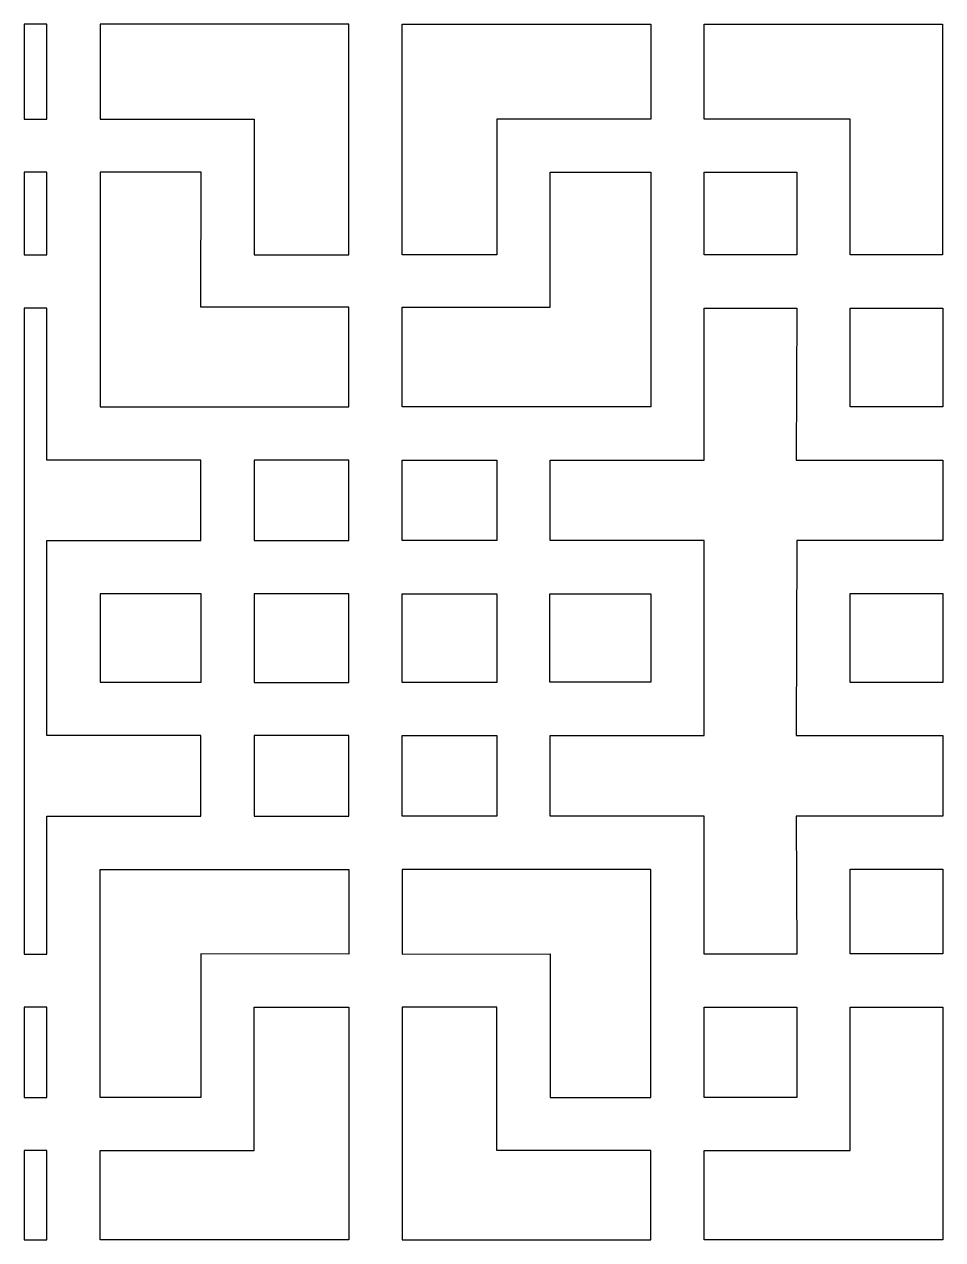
# Model space of a CAD drawing. Header units: centimetres. Extents: x -149 to 149, y -171 to 171.
# Drawn here: x 20.3 to 58.8, y 54.2 to 105.2 of the extents above; entities that cross this region are included whole.
import ezdxf

# ---------------------------------------------------------------- set-up
doc = ezdxf.new("R2010")
doc.units = ezdxf.units.CM
doc.header["$MEASUREMENT"] = 0
doc.layers.add('layer 1', color=7, linetype='Continuous')

msp = doc.modelspace()

# ---------------------------------------------------------------- linework, layer by layer
at = {"layer": 'layer 1', "color": 142}
for points, knots in [([(20.25454, 105.21964), (20.25454, 105.21964), (21.20626, 105.21952), (21.20626, 105.21952), (21.20626, 105.21952), (21.20626, 105.21952), (21.20626, 101.24401), (21.20626, 101.24401), (21.20626, 101.24401), (21.20626, 101.24401), (20.25454, 101.244), (20.25454, 101.244), (20.25454, 101.244), (20.25454, 101.244), (20.25454, 105.21964), (20.25454, 105.21964)], [0, 0, 0, 0, 0.2, 0.2, 0.2, 0.2, 0.4, 0.4, 0.4, 0.4, 0.6, 0.6, 0.6, 0.6, 1, 1, 1, 1]), ([(33.88442, 105.21952), (33.88442, 105.21952), (33.88442, 95.54164), (33.88442, 95.54164), (33.88442, 95.54164), (33.88442, 95.54164), (29.91201, 95.54164), (29.91201, 95.54164), (29.91201, 95.54164), (29.91201, 95.54164), (29.91201, 101.24401), (29.91201, 101.24401), (29.91201, 101.24401), (29.91201, 101.24401), (23.44248, 101.24401), (23.44248, 101.24401), (23.44248, 101.24401), (23.44248, 101.24401), (23.44248, 105.21952), (23.44248, 105.21952), (23.44248, 105.21952), (23.44248, 105.21952), (33.88442, 105.21952), (33.88442, 105.21952)], [0, 0, 0, 0, 0.14285714, 0.14285714, 0.14285714, 0.14285714, 0.28571429, 0.28571429, 0.28571429, 0.28571429, 0.42857143, 0.42857143, 0.42857143, 0.42857143, 0.57142857, 0.57142857, 0.57142857, 0.57142857, 0.71428571, 0.71428571, 0.71428571, 0.71428571, 1, 1, 1, 1]), ([(36.1201, 105.21952), (36.1201, 105.21952), (36.1201, 95.54164), (36.1201, 95.54164), (36.1201, 95.54164), (36.1201, 95.54164), (40.0925, 95.54164), (40.0925, 95.54164), (40.0925, 95.54164), (40.0925, 95.54164), (40.0925, 101.24401), (40.0925, 101.24401), (40.0925, 101.24401), (40.0925, 101.24401), (46.56203, 101.24401), (46.56203, 101.24401), (46.56203, 101.24401), (46.56203, 101.24401), (46.56203, 105.21952), (46.56203, 105.21952), (46.56203, 105.21952), (46.56203, 105.21952), (36.1201, 105.21952), (36.1201, 105.21952)], [0, 0, 0, 0, 0.14285714, 0.14285714, 0.14285714, 0.14285714, 0.28571429, 0.28571429, 0.28571429, 0.28571429, 0.42857143, 0.42857143, 0.42857143, 0.42857143, 0.57142857, 0.57142857, 0.57142857, 0.57142857, 0.71428571, 0.71428571, 0.71428571, 0.71428571, 1, 1, 1, 1]), ([(48.79825, 105.21952), (48.79825, 105.21952), (48.79825, 101.24401), (48.79825, 101.24401), (48.79825, 101.24401), (48.79825, 101.24401), (54.92613, 101.24402), (54.92613, 101.24402), (54.92613, 101.24402), (54.92613, 101.24402), (54.92613, 95.54164), (54.92613, 95.54164), (54.92613, 95.54164), (54.92613, 95.54164), (58.80847, 95.54164), (58.80847, 95.54164), (58.80847, 95.54164), (58.80847, 95.54164), (58.80847, 105.21952), (58.80847, 105.21952), (58.80847, 105.21952), (58.80847, 105.21952), (48.79825, 105.21952), (48.79825, 105.21952)], [0, 0, 0, 0, 0.14285714, 0.14285714, 0.14285714, 0.14285714, 0.28571429, 0.28571429, 0.28571429, 0.28571429, 0.42857143, 0.42857143, 0.42857143, 0.42857143, 0.57142857, 0.57142857, 0.57142857, 0.57142857, 0.71428571, 0.71428571, 0.71428571, 0.71428571, 1, 1, 1, 1]), ([(20.25454, 99.00772), (20.25454, 99.00772), (21.20626, 99.00779), (21.20626, 99.00779), (21.20626, 99.00779), (21.20626, 99.00779), (21.20626, 95.54164), (21.20626, 95.54164), (21.20626, 95.54164), (21.20626, 95.54164), (20.25454, 95.54164), (20.25454, 95.54164), (20.25454, 95.54164), (20.25454, 95.54164), (20.25454, 99.00772), (20.25454, 99.00772)], [0, 0, 0, 0, 0.2, 0.2, 0.2, 0.2, 0.4, 0.4, 0.4, 0.4, 0.6, 0.6, 0.6, 0.6, 1, 1, 1, 1]), ([(23.44559, 89.16219), (23.44559, 89.16219), (23.44559, 99.00779), (23.44559, 99.00779), (23.44559, 99.00779), (23.44559, 99.00779), (27.67458, 99.00779), (27.67458, 99.00779), (27.67458, 99.00779), (27.67458, 99.00779), (27.67268, 93.34734), (27.67268, 93.34734), (27.67268, 93.34734), (27.67268, 93.34734), (33.88442, 93.34734), (33.88442, 93.34734), (33.88442, 93.34734), (33.88442, 93.34734), (33.88442, 89.16219), (33.88442, 89.16219), (33.88442, 89.16219), (33.88442, 89.16219), (23.44559, 89.16219), (23.44559, 89.16219)], [0, 0, 0, 0, 0.14285714, 0.14285714, 0.14285714, 0.14285714, 0.28571429, 0.28571429, 0.28571429, 0.28571429, 0.42857143, 0.42857143, 0.42857143, 0.42857143, 0.57142857, 0.57142857, 0.57142857, 0.57142857, 0.71428571, 0.71428571, 0.71428571, 0.71428571, 1, 1, 1, 1]), ([(46.55892, 89.16219), (46.55892, 89.16219), (46.55892, 99.00779), (46.55892, 99.00779), (46.55892, 99.00779), (46.55892, 99.00779), (42.32993, 99.00779), (42.32993, 99.00779), (42.32993, 99.00779), (42.32993, 99.00779), (42.33183, 93.34734), (42.33183, 93.34734), (42.33183, 93.34734), (42.33183, 93.34734), (36.1201, 93.34734), (36.1201, 93.34734), (36.1201, 93.34734), (36.1201, 93.34734), (36.1201, 89.16219), (36.1201, 89.16219), (36.1201, 89.16219), (36.1201, 89.16219), (46.55892, 89.16219), (46.55892, 89.16219)], [0, 0, 0, 0, 0.14285714, 0.14285714, 0.14285714, 0.14285714, 0.28571429, 0.28571429, 0.28571429, 0.28571429, 0.42857143, 0.42857143, 0.42857143, 0.42857143, 0.57142857, 0.57142857, 0.57142857, 0.57142857, 0.71428571, 0.71428571, 0.71428571, 0.71428571, 1, 1, 1, 1]), ([(52.68991, 99.00779), (52.68991, 99.00779), (48.79825, 99.00779), (48.79825, 99.00779), (48.79825, 99.00779), (48.79825, 99.00779), (48.79825, 95.54164), (48.79825, 95.54164), (48.79825, 95.54164), (48.79825, 95.54164), (52.68991, 95.54164), (52.68991, 95.54164), (52.68991, 95.54164), (52.68991, 95.54164), (52.68991, 99.00779), (52.68991, 99.00779)], [0, 0, 0, 0, 0.2, 0.2, 0.2, 0.2, 0.4, 0.4, 0.4, 0.4, 0.6, 0.6, 0.6, 0.6, 1, 1, 1, 1]), ([(20.25454, 93.30551), (20.25454, 93.30551), (21.20626, 93.30542), (21.20626, 93.30542), (21.20626, 93.30542), (21.20626, 93.30542), (21.20626, 86.92286), (21.20626, 86.92286), (21.20626, 86.92286), (21.20626, 86.92286), (27.67268, 86.92286), (27.67268, 86.92286), (27.67268, 86.92286), (27.67268, 86.92286), (27.67268, 83.55298), (27.67268, 83.55298), (27.67268, 83.55298), (27.67268, 83.55298), (21.20626, 83.55299), (21.20626, 83.55299), (21.20626, 83.55299), (21.20626, 83.55299), (21.20626, 75.3597), (21.20626, 75.3597), (21.20626, 75.3597), (21.20626, 75.3597), (27.67268, 75.35971), (27.67268, 75.35971), (27.67268, 75.35971), (27.67268, 75.35971), (27.67268, 71.98052), (27.67268, 71.98052), (27.67268, 71.98052), (27.67268, 71.98052), (21.20626, 71.98362), (21.20626, 71.98362), (21.20626, 71.98362), (21.20626, 71.98362), (21.20626, 66.19117), (21.20626, 66.19117), (21.20626, 66.19117), (21.20626, 66.19117), (20.25454, 66.19117), (20.25454, 66.19117), (20.25454, 66.19117), (20.25454, 66.19117), (20.25454, 93.30551), (20.25454, 93.30551)], [0, 0, 0, 0, 0.07692308, 0.07692308, 0.07692308, 0.07692308, 0.15384615, 0.15384615, 0.15384615, 0.15384615, 0.23076923, 0.23076923, 0.23076923, 0.23076923, 0.30769231, 0.30769231, 0.30769231, 0.30769231, 0.38461538, 0.38461538, 0.38461538, 0.38461538, 0.46153846, 0.46153846, 0.46153846, 0.46153846, 0.53846154, 0.53846154, 0.53846154, 0.53846154, 0.61538462, 0.61538462, 0.61538462, 0.61538462, 0.69230769, 0.69230769, 0.69230769, 0.69230769, 0.76923077, 0.76923077, 0.76923077, 0.76923077, 0.84615385, 0.84615385, 0.84615385, 0.84615385, 1, 1, 1, 1]), ([(52.66819, 75.35971), (52.66819, 75.35971), (52.6837, 83.55299), (52.6837, 83.55299), (52.6837, 83.55299), (52.6837, 83.55299), (58.81468, 83.55298), (58.81468, 83.55298), (58.81468, 83.55298), (58.81468, 83.55298), (58.81468, 86.92286), (58.81468, 86.92286), (58.81468, 86.92286), (58.81468, 86.92286), (52.6682, 86.92286), (52.6682, 86.92286), (52.6682, 86.92286), (52.6682, 86.92286), (52.6837, 93.30542), (52.6837, 93.30542), (52.6837, 93.30542), (52.6837, 93.30542), (48.79825, 93.30542), (48.79825, 93.30542), (48.79825, 93.30542), (48.79825, 93.30542), (48.79825, 86.92286), (48.79825, 86.92286), (48.79825, 86.92286), (48.79825, 86.92286), (42.33183, 86.92286), (42.33183, 86.92286), (42.33183, 86.92286), (42.33183, 86.92286), (42.33183, 83.55298), (42.33183, 83.55298), (42.33183, 83.55298), (42.33183, 83.55298), (48.79825, 83.55299), (48.79825, 83.55299), (48.79825, 83.55299), (48.79825, 83.55299), (48.79825, 75.3597), (48.79825, 75.3597), (48.79825, 75.3597), (48.79825, 75.3597), (42.33183, 75.35971), (42.33183, 75.35971), (42.33183, 75.35971), (42.33183, 75.35971), (42.33183, 71.98052), (42.33183, 71.98052), (42.33183, 71.98052), (42.33183, 71.98052), (48.79825, 71.98362), (48.79825, 71.98362), (48.79825, 71.98362), (48.79825, 71.98362), (48.79825, 66.19117), (48.79825, 66.19117), (48.79825, 66.19117), (48.79825, 66.19117), (52.6837, 66.19117), (52.6837, 66.19117), (52.6837, 66.19117), (52.6837, 66.19117), (52.6682, 71.98052), (52.6682, 71.98052), (52.6682, 71.98052), (52.6682, 71.98052), (58.81468, 71.98052), (58.81468, 71.98052), (58.81468, 71.98052), (58.81468, 71.98052), (58.81468, 75.35971), (58.81468, 75.35971), (58.81468, 75.35971), (58.81468, 75.35971), (52.66819, 75.35971), (52.66819, 75.35971)], [0, 0, 0, 0, 0.04761905, 0.04761905, 0.04761905, 0.04761905, 0.0952381, 0.0952381, 0.0952381, 0.0952381, 0.14285714, 0.14285714, 0.14285714, 0.14285714, 0.19047619, 0.19047619, 0.19047619, 0.19047619, 0.23809524, 0.23809524, 0.23809524, 0.23809524, 0.28571429, 0.28571429, 0.28571429, 0.28571429, 0.33333333, 0.33333333, 0.33333333, 0.33333333, 0.38095238, 0.38095238, 0.38095238, 0.38095238, 0.42857143, 0.42857143, 0.42857143, 0.42857143, 0.47619048, 0.47619048, 0.47619048, 0.47619048, 0.52380952, 0.52380952, 0.52380952, 0.52380952, 0.57142857, 0.57142857, 0.57142857, 0.57142857, 0.61904762, 0.61904762, 0.61904762, 0.61904762, 0.66666667, 0.66666667, 0.66666667, 0.66666667, 0.71428571, 0.71428571, 0.71428571, 0.71428571, 0.76190476, 0.76190476, 0.76190476, 0.76190476, 0.80952381, 0.80952381, 0.80952381, 0.80952381, 0.85714286, 0.85714286, 0.85714286, 0.85714286, 0.9047619, 0.9047619, 0.9047619, 0.9047619, 1, 1, 1, 1]), ([(58.81468, 93.30232), (58.81468, 93.30232), (54.92613, 93.30232), (54.92613, 93.30232), (54.92613, 93.30232), (54.92613, 93.30232), (54.92613, 89.16219), (54.92613, 89.16219), (54.92613, 89.16219), (54.92613, 89.16219), (58.81468, 89.16219), (58.81468, 89.16219), (58.81468, 89.16219), (58.81468, 89.16219), (58.81468, 93.30232), (58.81468, 93.30232)], [0, 0, 0, 0, 0.2, 0.2, 0.2, 0.2, 0.4, 0.4, 0.4, 0.4, 0.6, 0.6, 0.6, 0.6, 1, 1, 1, 1]), ([(29.9089, 86.92595), (29.9089, 86.92595), (33.88442, 86.92595), (33.88442, 86.92595), (33.88442, 86.92595), (33.88442, 86.92595), (33.88442, 83.55298), (33.88442, 83.55298), (33.88442, 83.55298), (33.88442, 83.55298), (29.9089, 83.55298), (29.9089, 83.55298), (29.9089, 83.55298), (29.9089, 83.55298), (29.9089, 86.92595), (29.9089, 86.92595)], [0, 0, 0, 0, 0.2, 0.2, 0.2, 0.2, 0.4, 0.4, 0.4, 0.4, 0.6, 0.6, 0.6, 0.6, 1, 1, 1, 1]), ([(40.09561, 86.92595), (40.09561, 86.92595), (36.1201, 86.92595), (36.1201, 86.92595), (36.1201, 86.92595), (36.1201, 86.92595), (36.1201, 83.55298), (36.1201, 83.55298), (36.1201, 83.55298), (36.1201, 83.55298), (40.09561, 83.55298), (40.09561, 83.55298), (40.09561, 83.55298), (40.09561, 83.55298), (40.09561, 86.92595), (40.09561, 86.92595)], [0, 0, 0, 0, 0.2, 0.2, 0.2, 0.2, 0.4, 0.4, 0.4, 0.4, 0.6, 0.6, 0.6, 0.6, 1, 1, 1, 1]), ([(23.44559, 81.31675), (23.44559, 81.31675), (27.67889, 81.31675), (27.67889, 81.31675), (27.67889, 81.31675), (27.67889, 81.31675), (27.67889, 77.60215), (27.67889, 77.60215), (27.67889, 77.60215), (27.67889, 77.60215), (23.44559, 77.60215), (23.44559, 77.60215), (23.44559, 77.60215), (23.44559, 77.60215), (23.44559, 81.31675), (23.44559, 81.31675)], [0, 0, 0, 0, 0.2, 0.2, 0.2, 0.2, 0.4, 0.4, 0.4, 0.4, 0.6, 0.6, 0.6, 0.6, 1, 1, 1, 1]), ([(29.9089, 81.31675), (29.9089, 81.31675), (33.88442, 81.31675), (33.88442, 81.31675), (33.88442, 81.31675), (33.88442, 81.31675), (33.88442, 77.59594), (33.88442, 77.59594), (33.88442, 77.59594), (33.88442, 77.59594), (29.9089, 77.59594), (29.9089, 77.59594), (29.9089, 77.59594), (29.9089, 77.59594), (29.9089, 81.31675), (29.9089, 81.31675)], [0, 0, 0, 0, 0.2, 0.2, 0.2, 0.2, 0.4, 0.4, 0.4, 0.4, 0.6, 0.6, 0.6, 0.6, 1, 1, 1, 1]), ([(40.09561, 81.31675), (40.09561, 81.31675), (36.1201, 81.31675), (36.1201, 81.31675), (36.1201, 81.31675), (36.1201, 81.31675), (36.1201, 77.59594), (36.1201, 77.59594), (36.1201, 77.59594), (36.1201, 77.59594), (40.09561, 77.59594), (40.09561, 77.59594), (40.09561, 77.59594), (40.09561, 77.59594), (40.09561, 81.31675), (40.09561, 81.31675)], [0, 0, 0, 0, 0.2, 0.2, 0.2, 0.2, 0.4, 0.4, 0.4, 0.4, 0.6, 0.6, 0.6, 0.6, 1, 1, 1, 1]), ([(46.55892, 81.31675), (46.55892, 81.31675), (42.32562, 81.31675), (42.32562, 81.31675), (42.32562, 81.31675), (42.32562, 81.31675), (42.32562, 77.60215), (42.32562, 77.60215), (42.32562, 77.60215), (42.32562, 77.60215), (46.55892, 77.60215), (46.55892, 77.60215), (46.55892, 77.60215), (46.55892, 77.60215), (46.55892, 81.31675), (46.55892, 81.31675)], [0, 0, 0, 0, 0.2, 0.2, 0.2, 0.2, 0.4, 0.4, 0.4, 0.4, 0.6, 0.6, 0.6, 0.6, 1, 1, 1, 1]), ([(58.81468, 81.31987), (58.81468, 81.31987), (54.92613, 81.31987), (54.92613, 81.31987), (54.92613, 81.31987), (54.92613, 81.31987), (54.92613, 77.59594), (54.92613, 77.59594), (54.92613, 77.59594), (54.92613, 77.59594), (58.81468, 77.59594), (58.81468, 77.59594), (58.81468, 77.59594), (58.81468, 77.59594), (58.81468, 81.31987), (58.81468, 81.31987)], [0, 0, 0, 0, 0.2, 0.2, 0.2, 0.2, 0.4, 0.4, 0.4, 0.4, 0.6, 0.6, 0.6, 0.6, 1, 1, 1, 1]), ([(29.9089, 75.3628), (29.9089, 75.3628), (33.88442, 75.3628), (33.88442, 75.3628), (33.88442, 75.3628), (33.88442, 75.3628), (33.88442, 71.98052), (33.88442, 71.98052), (33.88442, 71.98052), (33.88442, 71.98052), (29.9089, 71.98052), (29.9089, 71.98052), (29.9089, 71.98052), (29.9089, 71.98052), (29.9089, 75.3628), (29.9089, 75.3628)], [0, 0, 0, 0, 0.2, 0.2, 0.2, 0.2, 0.4, 0.4, 0.4, 0.4, 0.6, 0.6, 0.6, 0.6, 1, 1, 1, 1]), ([(40.09561, 75.3628), (40.09561, 75.3628), (36.1201, 75.3628), (36.1201, 75.3628), (36.1201, 75.3628), (36.1201, 75.3628), (36.1201, 71.98052), (36.1201, 71.98052), (36.1201, 71.98052), (36.1201, 71.98052), (40.09561, 71.98052), (40.09561, 71.98052), (40.09561, 71.98052), (40.09561, 71.98052), (40.09561, 75.3628), (40.09561, 75.3628)], [0, 0, 0, 0, 0.2, 0.2, 0.2, 0.2, 0.4, 0.4, 0.4, 0.4, 0.6, 0.6, 0.6, 0.6, 1, 1, 1, 1]), ([(27.67268, 66.19738), (27.67268, 66.19738), (33.88442, 66.19117), (33.88442, 66.19117), (33.88442, 66.19117), (33.88442, 66.19117), (33.88442, 69.74429), (33.88442, 69.74429), (33.88442, 69.74429), (33.88442, 69.74429), (23.44559, 69.74429), (23.44559, 69.74429), (23.44559, 69.74429), (23.44559, 69.74429), (23.44559, 60.1751), (23.44559, 60.1751), (23.44559, 60.1751), (23.44559, 60.1751), (27.67268, 60.1751), (27.67268, 60.1751), (27.67268, 60.1751), (27.67268, 60.1751), (27.67268, 66.19738), (27.67268, 66.19738)], [0, 0, 0, 0, 0.14285714, 0.14285714, 0.14285714, 0.14285714, 0.28571429, 0.28571429, 0.28571429, 0.28571429, 0.42857143, 0.42857143, 0.42857143, 0.42857143, 0.57142857, 0.57142857, 0.57142857, 0.57142857, 0.71428571, 0.71428571, 0.71428571, 0.71428571, 1, 1, 1, 1]), ([(42.33183, 66.19738), (42.33183, 66.19738), (36.1201, 66.19117), (36.1201, 66.19117), (36.1201, 66.19117), (36.1201, 66.19117), (36.1201, 69.74429), (36.1201, 69.74429), (36.1201, 69.74429), (36.1201, 69.74429), (46.55892, 69.74429), (46.55892, 69.74429), (46.55892, 69.74429), (46.55892, 69.74429), (46.55892, 60.1751), (46.55892, 60.1751), (46.55892, 60.1751), (46.55892, 60.1751), (42.33183, 60.1751), (42.33183, 60.1751), (42.33183, 60.1751), (42.33183, 60.1751), (42.33183, 66.19738), (42.33183, 66.19738)], [0, 0, 0, 0, 0.14285714, 0.14285714, 0.14285714, 0.14285714, 0.28571429, 0.28571429, 0.28571429, 0.28571429, 0.42857143, 0.42857143, 0.42857143, 0.42857143, 0.57142857, 0.57142857, 0.57142857, 0.57142857, 0.71428571, 0.71428571, 0.71428571, 0.71428571, 1, 1, 1, 1]), ([(58.81468, 69.74739), (58.81468, 69.74739), (54.92303, 69.74739), (54.92303, 69.74739), (54.92303, 69.74739), (54.92303, 69.74739), (54.92303, 66.19738), (54.92303, 66.19738), (54.92303, 66.19738), (54.92303, 66.19738), (58.81468, 66.19738), (58.81468, 66.19738), (58.81468, 66.19738), (58.81468, 66.19738), (58.81468, 69.74739), (58.81468, 69.74739)], [0, 0, 0, 0, 0.2, 0.2, 0.2, 0.2, 0.4, 0.4, 0.4, 0.4, 0.6, 0.6, 0.6, 0.6, 1, 1, 1, 1]), ([(20.25454, 63.96112), (20.25454, 63.96112), (21.20626, 63.96116), (21.20626, 63.96116), (21.20626, 63.96116), (21.20626, 63.96116), (21.20626, 60.1751), (21.20626, 60.1751), (21.20626, 60.1751), (21.20626, 60.1751), (20.25454, 60.1751), (20.25454, 60.1751), (20.25454, 60.1751), (20.25454, 60.1751), (20.25454, 63.96112), (20.25454, 63.96112)], [0, 0, 0, 0, 0.2, 0.2, 0.2, 0.2, 0.4, 0.4, 0.4, 0.4, 0.6, 0.6, 0.6, 0.6, 1, 1, 1, 1]), ([(33.88442, 54.19941), (33.88442, 54.19941), (33.88442, 63.95805), (33.88442, 63.95805), (33.88442, 63.95805), (33.88442, 63.95805), (29.9089, 63.95805), (29.9089, 63.95805), (29.9089, 63.95805), (29.9089, 63.95805), (29.91201, 57.93888), (29.91201, 57.93888), (29.91201, 57.93888), (29.91201, 57.93888), (23.44559, 57.93888), (23.44559, 57.93888), (23.44559, 57.93888), (23.44559, 57.93888), (23.44559, 54.19941), (23.44559, 54.19941), (23.44559, 54.19941), (23.44559, 54.19941), (33.88442, 54.19941), (33.88442, 54.19941)], [0, 0, 0, 0, 0.14285714, 0.14285714, 0.14285714, 0.14285714, 0.28571429, 0.28571429, 0.28571429, 0.28571429, 0.42857143, 0.42857143, 0.42857143, 0.42857143, 0.57142857, 0.57142857, 0.57142857, 0.57142857, 0.71428571, 0.71428571, 0.71428571, 0.71428571, 1, 1, 1, 1]), ([(36.1201, 54.19941), (36.1201, 54.19941), (36.1201, 63.95805), (36.1201, 63.95805), (36.1201, 63.95805), (36.1201, 63.95805), (40.09561, 63.95805), (40.09561, 63.95805), (40.09561, 63.95805), (40.09561, 63.95805), (40.0925, 57.93888), (40.0925, 57.93888), (40.0925, 57.93888), (40.0925, 57.93888), (46.55892, 57.93888), (46.55892, 57.93888), (46.55892, 57.93888), (46.55892, 57.93888), (46.55892, 54.19941), (46.55892, 54.19941), (46.55892, 54.19941), (46.55892, 54.19941), (36.1201, 54.19941), (36.1201, 54.19941)], [0, 0, 0, 0, 0.14285714, 0.14285714, 0.14285714, 0.14285714, 0.28571429, 0.28571429, 0.28571429, 0.28571429, 0.42857143, 0.42857143, 0.42857143, 0.42857143, 0.57142857, 0.57142857, 0.57142857, 0.57142857, 0.71428571, 0.71428571, 0.71428571, 0.71428571, 1, 1, 1, 1]), ([(52.68991, 63.96116), (52.68991, 63.96116), (48.79825, 63.96116), (48.79825, 63.96116), (48.79825, 63.96116), (48.79825, 63.96116), (48.79825, 60.1751), (48.79825, 60.1751), (48.79825, 60.1751), (48.79825, 60.1751), (52.68991, 60.1751), (52.68991, 60.1751), (52.68991, 60.1751), (52.68991, 60.1751), (52.68991, 63.96116), (52.68991, 63.96116)], [0, 0, 0, 0, 0.2, 0.2, 0.2, 0.2, 0.4, 0.4, 0.4, 0.4, 0.6, 0.6, 0.6, 0.6, 1, 1, 1, 1]), ([(58.81468, 54.19941), (58.81468, 54.19941), (58.81468, 63.95805), (58.81468, 63.95805), (58.81468, 63.95805), (58.81468, 63.95805), (54.92302, 63.95805), (54.92302, 63.95805), (54.92302, 63.95805), (54.92302, 63.95805), (54.92613, 57.93888), (54.92613, 57.93888), (54.92613, 57.93888), (54.92613, 57.93888), (48.79825, 57.93888), (48.79825, 57.93888), (48.79825, 57.93888), (48.79825, 57.93888), (48.79825, 54.19941), (48.79825, 54.19941), (48.79825, 54.19941), (48.79825, 54.19941), (58.81468, 54.19941), (58.81468, 54.19941)], [0, 0, 0, 0, 0.14285714, 0.14285714, 0.14285714, 0.14285714, 0.28571429, 0.28571429, 0.28571429, 0.28571429, 0.42857143, 0.42857143, 0.42857143, 0.42857143, 0.57142857, 0.57142857, 0.57142857, 0.57142857, 0.71428571, 0.71428571, 0.71428571, 0.71428571, 1, 1, 1, 1]), ([(20.25454, 57.93898), (20.25454, 57.93898), (21.20626, 57.93888), (21.20626, 57.93888), (21.20626, 57.93888), (21.20626, 57.93888), (21.20626, 54.19941), (21.20626, 54.19941), (21.20626, 54.19941), (21.20626, 54.19941), (20.25454, 54.19941), (20.25454, 54.19941), (20.25454, 54.19941), (20.25454, 54.19941), (20.25454, 57.93898), (20.25454, 57.93898)], [0, 0, 0, 0, 0.2, 0.2, 0.2, 0.2, 0.4, 0.4, 0.4, 0.4, 0.6, 0.6, 0.6, 0.6, 1, 1, 1, 1])]:
    msp.add_open_spline(points, degree=3, knots=knots, dxfattribs=at)
at = {"layer": 'layer 1', "color": 250, "lineweight": 9}
for points, knots in [([(20.25454, 105.21964), (20.25454, 105.21964), (21.20626, 105.21952), (21.20626, 105.21952), (21.20626, 105.21952), (21.20626, 105.21952), (21.20626, 101.24401), (21.20626, 101.24401), (21.20626, 101.24401), (21.20626, 101.24401), (20.25454, 101.244), (20.25454, 101.244), (20.25454, 101.244), (20.25454, 101.244), (20.25454, 105.21964), (20.25454, 105.21964)], [0, 0, 0, 0, 0.2, 0.2, 0.2, 0.2, 0.4, 0.4, 0.4, 0.4, 0.6, 0.6, 0.6, 0.6, 1, 1, 1, 1]), ([(33.88442, 105.21952), (33.88442, 105.21952), (33.88442, 95.54164), (33.88442, 95.54164), (33.88442, 95.54164), (33.88442, 95.54164), (29.91201, 95.54164), (29.91201, 95.54164), (29.91201, 95.54164), (29.91201, 95.54164), (29.91201, 101.24401), (29.91201, 101.24401), (29.91201, 101.24401), (29.91201, 101.24401), (23.44248, 101.24401), (23.44248, 101.24401), (23.44248, 101.24401), (23.44248, 101.24401), (23.44248, 105.21952), (23.44248, 105.21952), (23.44248, 105.21952), (23.44248, 105.21952), (33.88442, 105.21952), (33.88442, 105.21952)], [0, 0, 0, 0, 0.14285714, 0.14285714, 0.14285714, 0.14285714, 0.28571429, 0.28571429, 0.28571429, 0.28571429, 0.42857143, 0.42857143, 0.42857143, 0.42857143, 0.57142857, 0.57142857, 0.57142857, 0.57142857, 0.71428571, 0.71428571, 0.71428571, 0.71428571, 1, 1, 1, 1]), ([(36.1201, 105.21952), (36.1201, 105.21952), (36.1201, 95.54164), (36.1201, 95.54164), (36.1201, 95.54164), (36.1201, 95.54164), (40.0925, 95.54164), (40.0925, 95.54164), (40.0925, 95.54164), (40.0925, 95.54164), (40.0925, 101.24401), (40.0925, 101.24401), (40.0925, 101.24401), (40.0925, 101.24401), (46.56203, 101.24401), (46.56203, 101.24401), (46.56203, 101.24401), (46.56203, 101.24401), (46.56203, 105.21952), (46.56203, 105.21952), (46.56203, 105.21952), (46.56203, 105.21952), (36.1201, 105.21952), (36.1201, 105.21952)], [0, 0, 0, 0, 0.14285714, 0.14285714, 0.14285714, 0.14285714, 0.28571429, 0.28571429, 0.28571429, 0.28571429, 0.42857143, 0.42857143, 0.42857143, 0.42857143, 0.57142857, 0.57142857, 0.57142857, 0.57142857, 0.71428571, 0.71428571, 0.71428571, 0.71428571, 1, 1, 1, 1]), ([(48.79825, 105.21952), (48.79825, 105.21952), (48.79825, 101.24401), (48.79825, 101.24401), (48.79825, 101.24401), (48.79825, 101.24401), (54.92613, 101.24402), (54.92613, 101.24402), (54.92613, 101.24402), (54.92613, 101.24402), (54.92613, 95.54164), (54.92613, 95.54164), (54.92613, 95.54164), (54.92613, 95.54164), (58.80847, 95.54164), (58.80847, 95.54164), (58.80847, 95.54164), (58.80847, 95.54164), (58.80847, 105.21952), (58.80847, 105.21952), (58.80847, 105.21952), (58.80847, 105.21952), (48.79825, 105.21952), (48.79825, 105.21952)], [0, 0, 0, 0, 0.14285714, 0.14285714, 0.14285714, 0.14285714, 0.28571429, 0.28571429, 0.28571429, 0.28571429, 0.42857143, 0.42857143, 0.42857143, 0.42857143, 0.57142857, 0.57142857, 0.57142857, 0.57142857, 0.71428571, 0.71428571, 0.71428571, 0.71428571, 1, 1, 1, 1]), ([(20.25454, 99.00772), (20.25454, 99.00772), (21.20626, 99.00779), (21.20626, 99.00779), (21.20626, 99.00779), (21.20626, 99.00779), (21.20626, 95.54164), (21.20626, 95.54164), (21.20626, 95.54164), (21.20626, 95.54164), (20.25454, 95.54164), (20.25454, 95.54164), (20.25454, 95.54164), (20.25454, 95.54164), (20.25454, 99.00772), (20.25454, 99.00772)], [0, 0, 0, 0, 0.2, 0.2, 0.2, 0.2, 0.4, 0.4, 0.4, 0.4, 0.6, 0.6, 0.6, 0.6, 1, 1, 1, 1]), ([(23.44559, 89.16219), (23.44559, 89.16219), (23.44559, 99.00779), (23.44559, 99.00779), (23.44559, 99.00779), (23.44559, 99.00779), (27.67458, 99.00779), (27.67458, 99.00779), (27.67458, 99.00779), (27.67458, 99.00779), (27.67268, 93.34734), (27.67268, 93.34734), (27.67268, 93.34734), (27.67268, 93.34734), (33.88442, 93.34734), (33.88442, 93.34734), (33.88442, 93.34734), (33.88442, 93.34734), (33.88442, 89.16219), (33.88442, 89.16219), (33.88442, 89.16219), (33.88442, 89.16219), (23.44559, 89.16219), (23.44559, 89.16219)], [0, 0, 0, 0, 0.14285714, 0.14285714, 0.14285714, 0.14285714, 0.28571429, 0.28571429, 0.28571429, 0.28571429, 0.42857143, 0.42857143, 0.42857143, 0.42857143, 0.57142857, 0.57142857, 0.57142857, 0.57142857, 0.71428571, 0.71428571, 0.71428571, 0.71428571, 1, 1, 1, 1]), ([(46.55892, 89.16219), (46.55892, 89.16219), (46.55892, 99.00779), (46.55892, 99.00779), (46.55892, 99.00779), (46.55892, 99.00779), (42.32993, 99.00779), (42.32993, 99.00779), (42.32993, 99.00779), (42.32993, 99.00779), (42.33183, 93.34734), (42.33183, 93.34734), (42.33183, 93.34734), (42.33183, 93.34734), (36.1201, 93.34734), (36.1201, 93.34734), (36.1201, 93.34734), (36.1201, 93.34734), (36.1201, 89.16219), (36.1201, 89.16219), (36.1201, 89.16219), (36.1201, 89.16219), (46.55892, 89.16219), (46.55892, 89.16219)], [0, 0, 0, 0, 0.14285714, 0.14285714, 0.14285714, 0.14285714, 0.28571429, 0.28571429, 0.28571429, 0.28571429, 0.42857143, 0.42857143, 0.42857143, 0.42857143, 0.57142857, 0.57142857, 0.57142857, 0.57142857, 0.71428571, 0.71428571, 0.71428571, 0.71428571, 1, 1, 1, 1]), ([(52.68991, 99.00779), (52.68991, 99.00779), (48.79825, 99.00779), (48.79825, 99.00779), (48.79825, 99.00779), (48.79825, 99.00779), (48.79825, 95.54164), (48.79825, 95.54164), (48.79825, 95.54164), (48.79825, 95.54164), (52.68991, 95.54164), (52.68991, 95.54164), (52.68991, 95.54164), (52.68991, 95.54164), (52.68991, 99.00779), (52.68991, 99.00779)], [0, 0, 0, 0, 0.2, 0.2, 0.2, 0.2, 0.4, 0.4, 0.4, 0.4, 0.6, 0.6, 0.6, 0.6, 1, 1, 1, 1]), ([(20.25454, 93.30551), (20.25454, 93.30551), (21.20626, 93.30542), (21.20626, 93.30542), (21.20626, 93.30542), (21.20626, 93.30542), (21.20626, 86.92286), (21.20626, 86.92286), (21.20626, 86.92286), (21.20626, 86.92286), (27.67268, 86.92286), (27.67268, 86.92286), (27.67268, 86.92286), (27.67268, 86.92286), (27.67268, 83.55298), (27.67268, 83.55298), (27.67268, 83.55298), (27.67268, 83.55298), (21.20626, 83.55299), (21.20626, 83.55299), (21.20626, 83.55299), (21.20626, 83.55299), (21.20626, 75.3597), (21.20626, 75.3597), (21.20626, 75.3597), (21.20626, 75.3597), (27.67268, 75.35971), (27.67268, 75.35971), (27.67268, 75.35971), (27.67268, 75.35971), (27.67268, 71.98052), (27.67268, 71.98052), (27.67268, 71.98052), (27.67268, 71.98052), (21.20626, 71.98362), (21.20626, 71.98362), (21.20626, 71.98362), (21.20626, 71.98362), (21.20626, 66.19117), (21.20626, 66.19117), (21.20626, 66.19117), (21.20626, 66.19117), (20.25454, 66.19117), (20.25454, 66.19117), (20.25454, 66.19117), (20.25454, 66.19117), (20.25454, 93.30551), (20.25454, 93.30551)], [0, 0, 0, 0, 0.07692308, 0.07692308, 0.07692308, 0.07692308, 0.15384615, 0.15384615, 0.15384615, 0.15384615, 0.23076923, 0.23076923, 0.23076923, 0.23076923, 0.30769231, 0.30769231, 0.30769231, 0.30769231, 0.38461538, 0.38461538, 0.38461538, 0.38461538, 0.46153846, 0.46153846, 0.46153846, 0.46153846, 0.53846154, 0.53846154, 0.53846154, 0.53846154, 0.61538462, 0.61538462, 0.61538462, 0.61538462, 0.69230769, 0.69230769, 0.69230769, 0.69230769, 0.76923077, 0.76923077, 0.76923077, 0.76923077, 0.84615385, 0.84615385, 0.84615385, 0.84615385, 1, 1, 1, 1]), ([(52.66819, 75.35971), (52.66819, 75.35971), (52.6837, 83.55299), (52.6837, 83.55299), (52.6837, 83.55299), (52.6837, 83.55299), (58.81468, 83.55298), (58.81468, 83.55298), (58.81468, 83.55298), (58.81468, 83.55298), (58.81468, 86.92286), (58.81468, 86.92286), (58.81468, 86.92286), (58.81468, 86.92286), (52.6682, 86.92286), (52.6682, 86.92286), (52.6682, 86.92286), (52.6682, 86.92286), (52.6837, 93.30542), (52.6837, 93.30542), (52.6837, 93.30542), (52.6837, 93.30542), (48.79825, 93.30542), (48.79825, 93.30542), (48.79825, 93.30542), (48.79825, 93.30542), (48.79825, 86.92286), (48.79825, 86.92286), (48.79825, 86.92286), (48.79825, 86.92286), (42.33183, 86.92286), (42.33183, 86.92286), (42.33183, 86.92286), (42.33183, 86.92286), (42.33183, 83.55298), (42.33183, 83.55298), (42.33183, 83.55298), (42.33183, 83.55298), (48.79825, 83.55299), (48.79825, 83.55299), (48.79825, 83.55299), (48.79825, 83.55299), (48.79825, 75.3597), (48.79825, 75.3597), (48.79825, 75.3597), (48.79825, 75.3597), (42.33183, 75.35971), (42.33183, 75.35971), (42.33183, 75.35971), (42.33183, 75.35971), (42.33183, 71.98052), (42.33183, 71.98052), (42.33183, 71.98052), (42.33183, 71.98052), (48.79825, 71.98362), (48.79825, 71.98362), (48.79825, 71.98362), (48.79825, 71.98362), (48.79825, 66.19117), (48.79825, 66.19117), (48.79825, 66.19117), (48.79825, 66.19117), (52.6837, 66.19117), (52.6837, 66.19117), (52.6837, 66.19117), (52.6837, 66.19117), (52.6682, 71.98052), (52.6682, 71.98052), (52.6682, 71.98052), (52.6682, 71.98052), (58.81468, 71.98052), (58.81468, 71.98052), (58.81468, 71.98052), (58.81468, 71.98052), (58.81468, 75.35971), (58.81468, 75.35971), (58.81468, 75.35971), (58.81468, 75.35971), (52.66819, 75.35971), (52.66819, 75.35971)], [0, 0, 0, 0, 0.04761905, 0.04761905, 0.04761905, 0.04761905, 0.0952381, 0.0952381, 0.0952381, 0.0952381, 0.14285714, 0.14285714, 0.14285714, 0.14285714, 0.19047619, 0.19047619, 0.19047619, 0.19047619, 0.23809524, 0.23809524, 0.23809524, 0.23809524, 0.28571429, 0.28571429, 0.28571429, 0.28571429, 0.33333333, 0.33333333, 0.33333333, 0.33333333, 0.38095238, 0.38095238, 0.38095238, 0.38095238, 0.42857143, 0.42857143, 0.42857143, 0.42857143, 0.47619048, 0.47619048, 0.47619048, 0.47619048, 0.52380952, 0.52380952, 0.52380952, 0.52380952, 0.57142857, 0.57142857, 0.57142857, 0.57142857, 0.61904762, 0.61904762, 0.61904762, 0.61904762, 0.66666667, 0.66666667, 0.66666667, 0.66666667, 0.71428571, 0.71428571, 0.71428571, 0.71428571, 0.76190476, 0.76190476, 0.76190476, 0.76190476, 0.80952381, 0.80952381, 0.80952381, 0.80952381, 0.85714286, 0.85714286, 0.85714286, 0.85714286, 0.9047619, 0.9047619, 0.9047619, 0.9047619, 1, 1, 1, 1]), ([(58.81468, 93.30232), (58.81468, 93.30232), (54.92613, 93.30232), (54.92613, 93.30232), (54.92613, 93.30232), (54.92613, 93.30232), (54.92613, 89.16219), (54.92613, 89.16219), (54.92613, 89.16219), (54.92613, 89.16219), (58.81468, 89.16219), (58.81468, 89.16219), (58.81468, 89.16219), (58.81468, 89.16219), (58.81468, 93.30232), (58.81468, 93.30232)], [0, 0, 0, 0, 0.2, 0.2, 0.2, 0.2, 0.4, 0.4, 0.4, 0.4, 0.6, 0.6, 0.6, 0.6, 1, 1, 1, 1]), ([(29.9089, 86.92595), (29.9089, 86.92595), (33.88442, 86.92595), (33.88442, 86.92595), (33.88442, 86.92595), (33.88442, 86.92595), (33.88442, 83.55298), (33.88442, 83.55298), (33.88442, 83.55298), (33.88442, 83.55298), (29.9089, 83.55298), (29.9089, 83.55298), (29.9089, 83.55298), (29.9089, 83.55298), (29.9089, 86.92595), (29.9089, 86.92595)], [0, 0, 0, 0, 0.2, 0.2, 0.2, 0.2, 0.4, 0.4, 0.4, 0.4, 0.6, 0.6, 0.6, 0.6, 1, 1, 1, 1]), ([(40.09561, 86.92595), (40.09561, 86.92595), (36.1201, 86.92595), (36.1201, 86.92595), (36.1201, 86.92595), (36.1201, 86.92595), (36.1201, 83.55298), (36.1201, 83.55298), (36.1201, 83.55298), (36.1201, 83.55298), (40.09561, 83.55298), (40.09561, 83.55298), (40.09561, 83.55298), (40.09561, 83.55298), (40.09561, 86.92595), (40.09561, 86.92595)], [0, 0, 0, 0, 0.2, 0.2, 0.2, 0.2, 0.4, 0.4, 0.4, 0.4, 0.6, 0.6, 0.6, 0.6, 1, 1, 1, 1]), ([(23.44559, 81.31675), (23.44559, 81.31675), (27.67889, 81.31675), (27.67889, 81.31675), (27.67889, 81.31675), (27.67889, 81.31675), (27.67889, 77.60215), (27.67889, 77.60215), (27.67889, 77.60215), (27.67889, 77.60215), (23.44559, 77.60215), (23.44559, 77.60215), (23.44559, 77.60215), (23.44559, 77.60215), (23.44559, 81.31675), (23.44559, 81.31675)], [0, 0, 0, 0, 0.2, 0.2, 0.2, 0.2, 0.4, 0.4, 0.4, 0.4, 0.6, 0.6, 0.6, 0.6, 1, 1, 1, 1]), ([(29.9089, 81.31675), (29.9089, 81.31675), (33.88442, 81.31675), (33.88442, 81.31675), (33.88442, 81.31675), (33.88442, 81.31675), (33.88442, 77.59594), (33.88442, 77.59594), (33.88442, 77.59594), (33.88442, 77.59594), (29.9089, 77.59594), (29.9089, 77.59594), (29.9089, 77.59594), (29.9089, 77.59594), (29.9089, 81.31675), (29.9089, 81.31675)], [0, 0, 0, 0, 0.2, 0.2, 0.2, 0.2, 0.4, 0.4, 0.4, 0.4, 0.6, 0.6, 0.6, 0.6, 1, 1, 1, 1]), ([(40.09561, 81.31675), (40.09561, 81.31675), (36.1201, 81.31675), (36.1201, 81.31675), (36.1201, 81.31675), (36.1201, 81.31675), (36.1201, 77.59594), (36.1201, 77.59594), (36.1201, 77.59594), (36.1201, 77.59594), (40.09561, 77.59594), (40.09561, 77.59594), (40.09561, 77.59594), (40.09561, 77.59594), (40.09561, 81.31675), (40.09561, 81.31675)], [0, 0, 0, 0, 0.2, 0.2, 0.2, 0.2, 0.4, 0.4, 0.4, 0.4, 0.6, 0.6, 0.6, 0.6, 1, 1, 1, 1]), ([(46.55892, 81.31675), (46.55892, 81.31675), (42.32562, 81.31675), (42.32562, 81.31675), (42.32562, 81.31675), (42.32562, 81.31675), (42.32562, 77.60215), (42.32562, 77.60215), (42.32562, 77.60215), (42.32562, 77.60215), (46.55892, 77.60215), (46.55892, 77.60215), (46.55892, 77.60215), (46.55892, 77.60215), (46.55892, 81.31675), (46.55892, 81.31675)], [0, 0, 0, 0, 0.2, 0.2, 0.2, 0.2, 0.4, 0.4, 0.4, 0.4, 0.6, 0.6, 0.6, 0.6, 1, 1, 1, 1]), ([(58.81468, 81.31987), (58.81468, 81.31987), (54.92613, 81.31987), (54.92613, 81.31987), (54.92613, 81.31987), (54.92613, 81.31987), (54.92613, 77.59594), (54.92613, 77.59594), (54.92613, 77.59594), (54.92613, 77.59594), (58.81468, 77.59594), (58.81468, 77.59594), (58.81468, 77.59594), (58.81468, 77.59594), (58.81468, 81.31987), (58.81468, 81.31987)], [0, 0, 0, 0, 0.2, 0.2, 0.2, 0.2, 0.4, 0.4, 0.4, 0.4, 0.6, 0.6, 0.6, 0.6, 1, 1, 1, 1]), ([(29.9089, 75.3628), (29.9089, 75.3628), (33.88442, 75.3628), (33.88442, 75.3628), (33.88442, 75.3628), (33.88442, 75.3628), (33.88442, 71.98052), (33.88442, 71.98052), (33.88442, 71.98052), (33.88442, 71.98052), (29.9089, 71.98052), (29.9089, 71.98052), (29.9089, 71.98052), (29.9089, 71.98052), (29.9089, 75.3628), (29.9089, 75.3628)], [0, 0, 0, 0, 0.2, 0.2, 0.2, 0.2, 0.4, 0.4, 0.4, 0.4, 0.6, 0.6, 0.6, 0.6, 1, 1, 1, 1]), ([(40.09561, 75.3628), (40.09561, 75.3628), (36.1201, 75.3628), (36.1201, 75.3628), (36.1201, 75.3628), (36.1201, 75.3628), (36.1201, 71.98052), (36.1201, 71.98052), (36.1201, 71.98052), (36.1201, 71.98052), (40.09561, 71.98052), (40.09561, 71.98052), (40.09561, 71.98052), (40.09561, 71.98052), (40.09561, 75.3628), (40.09561, 75.3628)], [0, 0, 0, 0, 0.2, 0.2, 0.2, 0.2, 0.4, 0.4, 0.4, 0.4, 0.6, 0.6, 0.6, 0.6, 1, 1, 1, 1]), ([(27.67268, 66.19738), (27.67268, 66.19738), (33.88442, 66.19117), (33.88442, 66.19117), (33.88442, 66.19117), (33.88442, 66.19117), (33.88442, 69.74429), (33.88442, 69.74429), (33.88442, 69.74429), (33.88442, 69.74429), (23.44559, 69.74429), (23.44559, 69.74429), (23.44559, 69.74429), (23.44559, 69.74429), (23.44559, 60.1751), (23.44559, 60.1751), (23.44559, 60.1751), (23.44559, 60.1751), (27.67268, 60.1751), (27.67268, 60.1751), (27.67268, 60.1751), (27.67268, 60.1751), (27.67268, 66.19738), (27.67268, 66.19738)], [0, 0, 0, 0, 0.14285714, 0.14285714, 0.14285714, 0.14285714, 0.28571429, 0.28571429, 0.28571429, 0.28571429, 0.42857143, 0.42857143, 0.42857143, 0.42857143, 0.57142857, 0.57142857, 0.57142857, 0.57142857, 0.71428571, 0.71428571, 0.71428571, 0.71428571, 1, 1, 1, 1]), ([(42.33183, 66.19738), (42.33183, 66.19738), (36.1201, 66.19117), (36.1201, 66.19117), (36.1201, 66.19117), (36.1201, 66.19117), (36.1201, 69.74429), (36.1201, 69.74429), (36.1201, 69.74429), (36.1201, 69.74429), (46.55892, 69.74429), (46.55892, 69.74429), (46.55892, 69.74429), (46.55892, 69.74429), (46.55892, 60.1751), (46.55892, 60.1751), (46.55892, 60.1751), (46.55892, 60.1751), (42.33183, 60.1751), (42.33183, 60.1751), (42.33183, 60.1751), (42.33183, 60.1751), (42.33183, 66.19738), (42.33183, 66.19738)], [0, 0, 0, 0, 0.14285714, 0.14285714, 0.14285714, 0.14285714, 0.28571429, 0.28571429, 0.28571429, 0.28571429, 0.42857143, 0.42857143, 0.42857143, 0.42857143, 0.57142857, 0.57142857, 0.57142857, 0.57142857, 0.71428571, 0.71428571, 0.71428571, 0.71428571, 1, 1, 1, 1]), ([(58.81468, 69.74739), (58.81468, 69.74739), (54.92303, 69.74739), (54.92303, 69.74739), (54.92303, 69.74739), (54.92303, 69.74739), (54.92303, 66.19738), (54.92303, 66.19738), (54.92303, 66.19738), (54.92303, 66.19738), (58.81468, 66.19738), (58.81468, 66.19738), (58.81468, 66.19738), (58.81468, 66.19738), (58.81468, 69.74739), (58.81468, 69.74739)], [0, 0, 0, 0, 0.2, 0.2, 0.2, 0.2, 0.4, 0.4, 0.4, 0.4, 0.6, 0.6, 0.6, 0.6, 1, 1, 1, 1]), ([(20.25454, 63.96112), (20.25454, 63.96112), (21.20626, 63.96116), (21.20626, 63.96116), (21.20626, 63.96116), (21.20626, 63.96116), (21.20626, 60.1751), (21.20626, 60.1751), (21.20626, 60.1751), (21.20626, 60.1751), (20.25454, 60.1751), (20.25454, 60.1751), (20.25454, 60.1751), (20.25454, 60.1751), (20.25454, 63.96112), (20.25454, 63.96112)], [0, 0, 0, 0, 0.2, 0.2, 0.2, 0.2, 0.4, 0.4, 0.4, 0.4, 0.6, 0.6, 0.6, 0.6, 1, 1, 1, 1]), ([(33.88442, 54.19941), (33.88442, 54.19941), (33.88442, 63.95805), (33.88442, 63.95805), (33.88442, 63.95805), (33.88442, 63.95805), (29.9089, 63.95805), (29.9089, 63.95805), (29.9089, 63.95805), (29.9089, 63.95805), (29.91201, 57.93888), (29.91201, 57.93888), (29.91201, 57.93888), (29.91201, 57.93888), (23.44559, 57.93888), (23.44559, 57.93888), (23.44559, 57.93888), (23.44559, 57.93888), (23.44559, 54.19941), (23.44559, 54.19941), (23.44559, 54.19941), (23.44559, 54.19941), (33.88442, 54.19941), (33.88442, 54.19941)], [0, 0, 0, 0, 0.14285714, 0.14285714, 0.14285714, 0.14285714, 0.28571429, 0.28571429, 0.28571429, 0.28571429, 0.42857143, 0.42857143, 0.42857143, 0.42857143, 0.57142857, 0.57142857, 0.57142857, 0.57142857, 0.71428571, 0.71428571, 0.71428571, 0.71428571, 1, 1, 1, 1]), ([(36.1201, 54.19941), (36.1201, 54.19941), (36.1201, 63.95805), (36.1201, 63.95805), (36.1201, 63.95805), (36.1201, 63.95805), (40.09561, 63.95805), (40.09561, 63.95805), (40.09561, 63.95805), (40.09561, 63.95805), (40.0925, 57.93888), (40.0925, 57.93888), (40.0925, 57.93888), (40.0925, 57.93888), (46.55892, 57.93888), (46.55892, 57.93888), (46.55892, 57.93888), (46.55892, 57.93888), (46.55892, 54.19941), (46.55892, 54.19941), (46.55892, 54.19941), (46.55892, 54.19941), (36.1201, 54.19941), (36.1201, 54.19941)], [0, 0, 0, 0, 0.14285714, 0.14285714, 0.14285714, 0.14285714, 0.28571429, 0.28571429, 0.28571429, 0.28571429, 0.42857143, 0.42857143, 0.42857143, 0.42857143, 0.57142857, 0.57142857, 0.57142857, 0.57142857, 0.71428571, 0.71428571, 0.71428571, 0.71428571, 1, 1, 1, 1]), ([(52.68991, 63.96116), (52.68991, 63.96116), (48.79825, 63.96116), (48.79825, 63.96116), (48.79825, 63.96116), (48.79825, 63.96116), (48.79825, 60.1751), (48.79825, 60.1751), (48.79825, 60.1751), (48.79825, 60.1751), (52.68991, 60.1751), (52.68991, 60.1751), (52.68991, 60.1751), (52.68991, 60.1751), (52.68991, 63.96116), (52.68991, 63.96116)], [0, 0, 0, 0, 0.2, 0.2, 0.2, 0.2, 0.4, 0.4, 0.4, 0.4, 0.6, 0.6, 0.6, 0.6, 1, 1, 1, 1]), ([(58.81468, 54.19941), (58.81468, 54.19941), (58.81468, 63.95805), (58.81468, 63.95805), (58.81468, 63.95805), (58.81468, 63.95805), (54.92302, 63.95805), (54.92302, 63.95805), (54.92302, 63.95805), (54.92302, 63.95805), (54.92613, 57.93888), (54.92613, 57.93888), (54.92613, 57.93888), (54.92613, 57.93888), (48.79825, 57.93888), (48.79825, 57.93888), (48.79825, 57.93888), (48.79825, 57.93888), (48.79825, 54.19941), (48.79825, 54.19941), (48.79825, 54.19941), (48.79825, 54.19941), (58.81468, 54.19941), (58.81468, 54.19941)], [0, 0, 0, 0, 0.14285714, 0.14285714, 0.14285714, 0.14285714, 0.28571429, 0.28571429, 0.28571429, 0.28571429, 0.42857143, 0.42857143, 0.42857143, 0.42857143, 0.57142857, 0.57142857, 0.57142857, 0.57142857, 0.71428571, 0.71428571, 0.71428571, 0.71428571, 1, 1, 1, 1]), ([(20.25454, 57.93898), (20.25454, 57.93898), (21.20626, 57.93888), (21.20626, 57.93888), (21.20626, 57.93888), (21.20626, 57.93888), (21.20626, 54.19941), (21.20626, 54.19941), (21.20626, 54.19941), (21.20626, 54.19941), (20.25454, 54.19941), (20.25454, 54.19941), (20.25454, 54.19941), (20.25454, 54.19941), (20.25454, 57.93898), (20.25454, 57.93898)], [0, 0, 0, 0, 0.2, 0.2, 0.2, 0.2, 0.4, 0.4, 0.4, 0.4, 0.6, 0.6, 0.6, 0.6, 1, 1, 1, 1])]:
    msp.add_open_spline(points, degree=3, knots=knots, dxfattribs=at)

doc.saveas('drawing.dxf')
